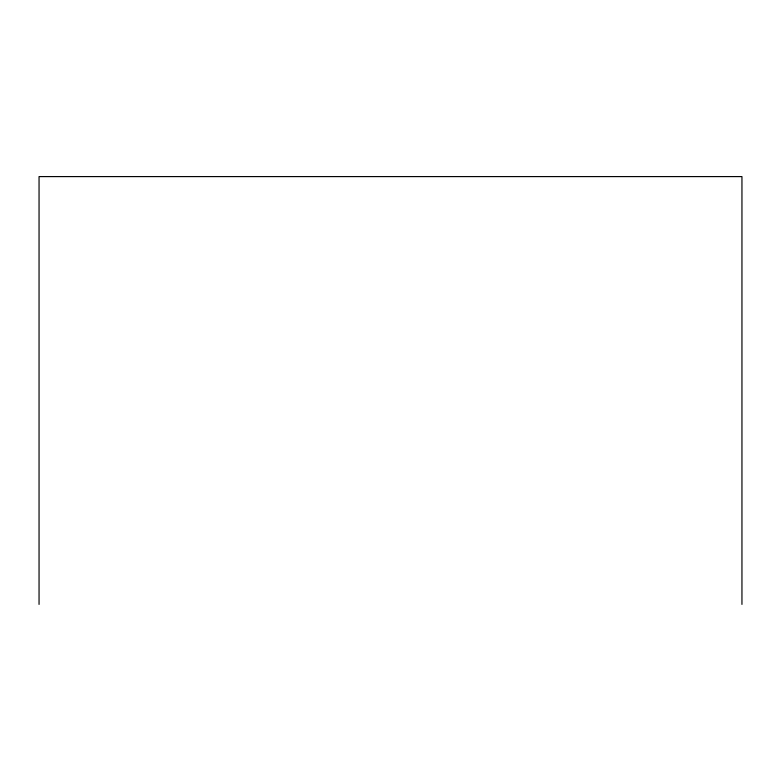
<?xml version="1.0" encoding="UTF-8"?>
<svg xmlns="http://www.w3.org/2000/svg" width="781" height="781" viewBox="0 0 781 781"><rect width="100%" height="100%" fill="white"/><g stroke="black" fill="none" stroke-linecap="round" stroke-linejoin="round"><path stroke-width="1.17" d="M741.95 604.406L741.95 176.594L39.05 176.594L39.05 604.406"/></g></svg>
